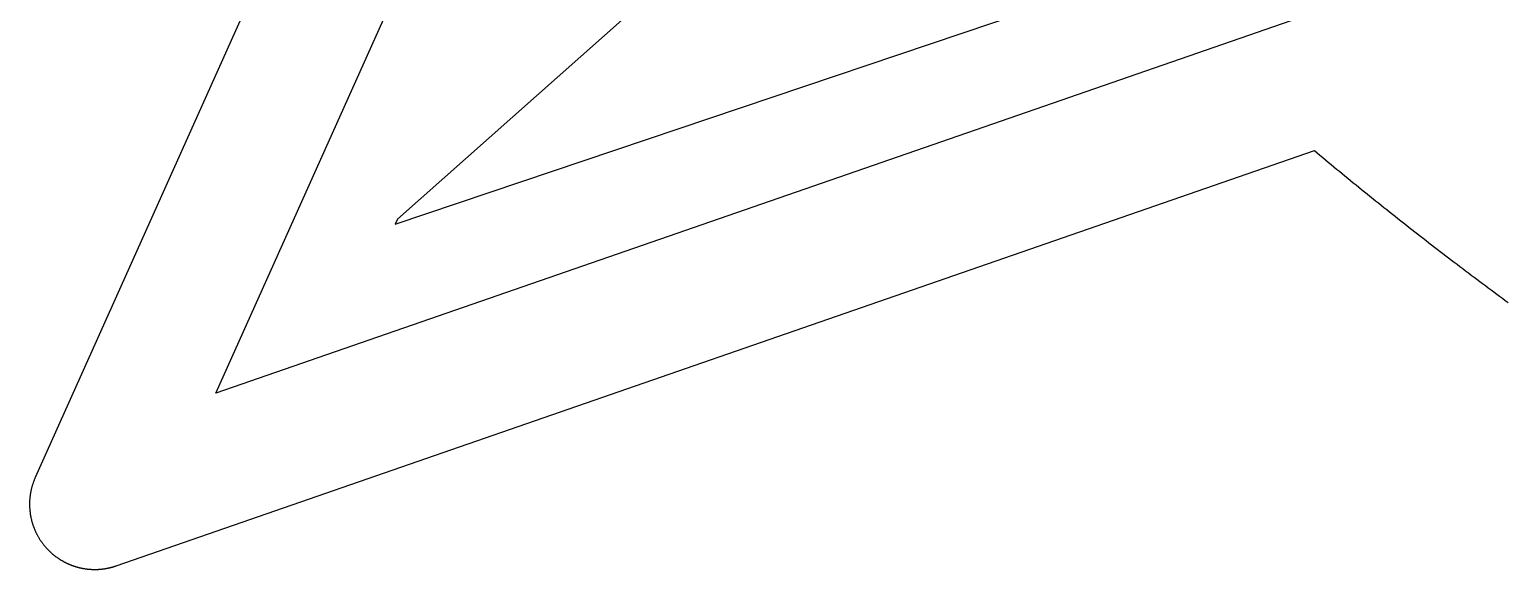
# Model space of a CAD drawing. Extents: x 5 to 105, y 2 to 136.
# Drawn here: x 16.79 to 31.7, y 16.68 to 22.13 of the extents above; entities that cross this region are included whole.
import ezdxf

# ---------------------------------------------------------------- set-up
doc = ezdxf.new("R2010")
doc.units = 0
doc.layers.get('0').update_dxf_attribs({"linetype": 'CONTINUOUS'})

msp = doc.modelspace()

# ---------------------------------------------------------------- linework, layer by layer
at = {"color": 7}
for points in [[(22.1545, 29.4377), (16.8473, 17.6048)], [(30.1269, 22.4236), (18.6712, 18.4561), (23.6308, 29.5138)], [(28.867, 27.6305), (20.5052, 20.2141)], [(20.5052, 20.2141), (20.482, 20.1636), (29.6926, 23.2669)], [(17.6631, 16.7137), (29.764, 20.9047)]]:
    msp.add_lwpolyline(points, dxfattribs=at)
for points in [[(29.764, 20.9047, 0), (29.7919, 20.8813, 0), (29.8198, 20.8581, 0), (29.8477, 20.8348, 0), (29.8757, 20.8116, 0), (29.9036, 20.7884, 0), (29.9316, 20.7653, 0), (29.9596, 20.7421, 0), (29.9876, 20.7191, 0), (30.0156, 20.696, 0), (30.0436, 20.673, 0), (30.0717, 20.65, 0), (30.0997, 20.627, 0), (30.1278, 20.6041, 0), (30.1558, 20.5812, 0), (30.1839, 20.5584, 0), (30.212, 20.5356, 0), (30.2402, 20.5128, 0), (30.2683, 20.49, 0), (30.2964, 20.4673, 0), (30.3246, 20.4446, 0), (30.3527, 20.4219, 0), (30.3809, 20.3993, 0), (30.4091, 20.3767, 0), (30.4373, 20.3541, 0), (30.4656, 20.3316, 0), (30.4938, 20.3091, 0), (30.522, 20.2866, 0), (30.5503, 20.2642, 0), (30.5786, 20.2418, 0), (30.6069, 20.2194, 0), (30.6352, 20.1971, 0), (30.6635, 20.1748, 0), (30.6918, 20.1525, 0), (30.7201, 20.1303, 0), (30.7485, 20.1081, 0), (30.7768, 20.0859, 0), (30.8052, 20.0638, 0), (30.8336, 20.0417, 0), (30.862, 20.0196, 0), (30.8904, 19.9976, 0), (30.9188, 19.9755, 0), (30.9473, 19.9536, 0), (30.9757, 19.9316, 0), (31.0042, 19.9097, 0), (31.0327, 19.8878, 0), (31.0612, 19.866, 0), (31.0897, 19.8442, 0), (31.1182, 19.8224, 0), (31.1467, 19.8006, 0), (31.1752, 19.7789, 0), (31.2038, 19.7572, 0), (31.2324, 19.7356, 0), (31.2609, 19.7139, 0), (31.2895, 19.6923, 0), (31.3181, 19.6708, 0), (31.3467, 19.6493, 0), (31.3753, 19.6278, 0), (31.404, 19.6063, 0), (31.4326, 19.5849, 0), (31.4613, 19.5635, 0), (31.49, 19.5421, 0), (31.5186, 19.5208, 0), (31.5473, 19.4995, 0), (31.576, 19.4782, 0), (31.6048, 19.457, 0), (31.6335, 19.4358, 0), (31.6622, 19.4146, 0), (31.691, 19.3935, 0), (31.7198, 19.3724, 0)], [(16.8473, 17.6048, 0), (16.8448, 17.5992, 0), (16.8423, 17.5935, 0), (16.8399, 17.5878, 0), (16.8376, 17.5821, 0), (16.8353, 17.5763, 0), (16.8331, 17.5706, 0), (16.8309, 17.5649, 0), (16.8288, 17.5591, 0), (16.8268, 17.5533, 0), (16.8248, 17.5475, 0), (16.8228, 17.5417, 0), (16.8209, 17.5359, 0), (16.8191, 17.5301, 0), (16.8173, 17.5243, 0), (16.8156, 17.5184, 0), (16.8139, 17.5126, 0), (16.8123, 17.5067, 0), (16.8108, 17.5009, 0), (16.8093, 17.495, 0), (16.8078, 17.4891, 0), (16.8064, 17.4832, 0), (16.8051, 17.4773, 0), (16.8038, 17.4714, 0), (16.8026, 17.4655, 0), (16.8015, 17.4596, 0), (16.8003, 17.4536, 0), (16.7993, 17.4477, 0), (16.7983, 17.4418, 0), (16.7974, 17.4358, 0), (16.7965, 17.4299, 0), (16.7956, 17.4239, 0), (16.7949, 17.418, 0), (16.7941, 17.412, 0), (16.7935, 17.4061, 0), (16.7928, 17.4001, 0), (16.7923, 17.3941, 0), (16.7918, 17.3882, 0), (16.7913, 17.3822, 0), (16.7909, 17.3762, 0), (16.7906, 17.3703, 0), (16.7903, 17.3643, 0), (16.7901, 17.3583, 0), (16.7899, 17.3524, 0), (16.7898, 17.3464, 0), (16.7897, 17.3404, 0), (16.7897, 17.3345, 0), (16.7897, 17.3285, 0), (16.7898, 17.3226, 0), (16.79, 17.3166, 0), (16.7902, 17.3106, 0), (16.7904, 17.3047, 0), (16.7907, 17.2987, 0), (16.7911, 17.2928, 0), (16.7915, 17.2869, 0), (16.792, 17.2809, 0), (16.7925, 17.275, 0), (16.7931, 17.2691, 0), (16.7937, 17.2632, 0), (16.7944, 17.2573, 0), (16.7951, 17.2514, 0), (16.7959, 17.2455, 0), (16.7967, 17.2396, 0), (16.7976, 17.2337, 0), (16.7986, 17.2278, 0), (16.7996, 17.222, 0), (16.8006, 17.2161, 0), (16.8017, 17.2103, 0), (16.8029, 17.2044, 0), (16.8041, 17.1986, 0), (16.8054, 17.1928, 0), (16.8067, 17.187, 0), (16.808, 17.1812, 0), (16.8095, 17.1754, 0), (16.8109, 17.1697, 0), (16.8125, 17.1639, 0), (16.814, 17.1582, 0), (16.8157, 17.1524, 0), (16.8174, 17.1467, 0), (16.8191, 17.141, 0), (16.8209, 17.1353, 0), (16.8227, 17.1297, 0), (16.8246, 17.124, 0), (16.8266, 17.1184, 0), (16.8285, 17.1127, 0), (16.8306, 17.1071, 0), (16.8327, 17.1015, 0), (16.8348, 17.096, 0), (16.837, 17.0904, 0), (16.8393, 17.0849, 0), (16.8416, 17.0794, 0), (16.844, 17.0738, 0), (16.8464, 17.0684, 0), (16.8488, 17.0629, 0), (16.8513, 17.0575, 0), (16.8539, 17.052, 0), (16.8565, 17.0466, 0), (16.8592, 17.0412, 0), (16.8619, 17.0359, 0), (16.8646, 17.0305, 0), (16.8674, 17.0252, 0), (16.8703, 17.0199, 0), (16.8732, 17.0146, 0), (16.8762, 17.0094, 0), (16.8792, 17.0041, 0), (16.8823, 16.9989, 0), (16.8854, 16.9938, 0), (16.8886, 16.9886, 0), (16.8918, 16.9835, 0), (16.8951, 16.9784, 0), (16.8984, 16.9733, 0), (16.9018, 16.9682, 0), (16.9052, 16.9632, 0), (16.9086, 16.9582, 0), (16.9122, 16.9532, 0), (16.9157, 16.9483, 0), (16.9194, 16.9433, 0), (16.923, 16.9384, 0), (16.9267, 16.9336, 0), (16.9305, 16.9287, 0), (16.9343, 16.9239, 0), (16.9382, 16.9192, 0), (16.9421, 16.9144, 0), (16.9461, 16.9097, 0), (16.9501, 16.905, 0), (16.9542, 16.9004, 0), (16.9583, 16.8957, 0), (16.9624, 16.8912, 0)], [(16.9625, 16.8911, 0), (16.9655, 16.8879, 0), (16.9685, 16.8846, 0), (16.9715, 16.8814, 0), (16.9746, 16.8782, 0), (16.9777, 16.8751, 0), (16.9808, 16.8719, 0), (16.9839, 16.8688, 0), (16.987, 16.8657, 0), (16.9902, 16.8626, 0), (16.9933, 16.8596, 0), (16.9965, 16.8566, 0), (16.9997, 16.8536, 0), (17.0029, 16.8506, 0), (17.0062, 16.8476, 0), (17.0094, 16.8447, 0), (17.0127, 16.8418, 0), (17.016, 16.8389, 0), (17.0193, 16.8361, 0), (17.0226, 16.8332, 0), (17.0259, 16.8304, 0), (17.0293, 16.8276, 0), (17.0327, 16.8249, 0), (17.036, 16.8221, 0), (17.0394, 16.8194, 0), (17.0429, 16.8168, 0), (17.0463, 16.8141, 0), (17.0497, 16.8115, 0), (17.0532, 16.8088, 0), (17.0567, 16.8063, 0), (17.0602, 16.8037, 0), (17.0637, 16.8012, 0), (17.0672, 16.7986, 0), (17.0707, 16.7962, 0), (17.0743, 16.7937, 0), (17.0778, 16.7913, 0), (17.0814, 16.7888, 0), (17.085, 16.7864, 0), (17.0886, 16.7841, 0), (17.0922, 16.7817, 0), (17.0958, 16.7794, 0), (17.0995, 16.7771, 0), (17.1031, 16.7749, 0), (17.1068, 16.7726, 0), (17.1105, 16.7704, 0), (17.1142, 16.7682, 0), (17.1179, 16.7661, 0), (17.1216, 16.7639, 0), (17.1253, 16.7618, 0), (17.1291, 16.7597, 0), (17.1329, 16.7577, 0), (17.1366, 16.7556, 0), (17.1404, 16.7536, 0), (17.1442, 16.7516, 0), (17.148, 16.7497, 0), (17.1518, 16.7477, 0), (17.1556, 16.7458, 0), (17.1595, 16.7439, 0), (17.1633, 16.7421, 0), (17.1672, 16.7402, 0), (17.1711, 16.7384, 0), (17.175, 16.7366, 0), (17.1788, 16.7349, 0), (17.1827, 16.7332, 0), (17.1867, 16.7315, 0), (17.1906, 16.7298, 0), (17.1945, 16.7281, 0), (17.1985, 16.7265, 0), (17.2024, 16.7249, 0), (17.2064, 16.7233, 0), (17.2103, 16.7218, 0), (17.2143, 16.7202, 0), (17.2183, 16.7187, 0), (17.2223, 16.7173, 0), (17.2263, 16.7158, 0), (17.2303, 16.7144, 0), (17.2344, 16.713, 0), (17.2384, 16.7116, 0), (17.2424, 16.7103, 0), (17.2465, 16.709, 0), (17.2506, 16.7077, 0), (17.2546, 16.7064, 0), (17.2587, 16.7052, 0), (17.2628, 16.704, 0), (17.2669, 16.7028, 0), (17.271, 16.7017, 0), (17.2751, 16.7005, 0), (17.2792, 16.6994, 0), (17.2833, 16.6983, 0), (17.2874, 16.6973, 0), (17.2916, 16.6963, 0), (17.2957, 16.6953, 0), (17.2998, 16.6943, 0), (17.304, 16.6934, 0), (17.3081, 16.6924, 0), (17.3123, 16.6916, 0), (17.3165, 16.6907, 0), (17.3206, 16.6899, 0), (17.3248, 16.689, 0), (17.329, 16.6883, 0), (17.3332, 16.6875, 0), (17.3374, 16.6868, 0), (17.3416, 16.6861, 0), (17.3458, 16.6854, 0), (17.35, 16.6848, 0), (17.3542, 16.6841, 0), (17.3585, 16.6835, 0), (17.3627, 16.683, 0), (17.3669, 16.6824, 0), (17.3711, 16.6819, 0), (17.3754, 16.6814, 0), (17.3796, 16.681, 0), (17.3839, 16.6806, 0), (17.3881, 16.6802, 0), (17.3924, 16.6798, 0), (17.3966, 16.6794, 0), (17.4009, 16.6791, 0), (17.4051, 16.6788, 0), (17.4094, 16.6786, 0), (17.4137, 16.6783, 0), (17.4179, 16.6781, 0), (17.4222, 16.6779, 0), (17.4265, 16.6778, 0), (17.4308, 16.6777, 0), (17.435, 16.6776, 0), (17.4393, 16.6775, 0), (17.4436, 16.6775, 0), (17.4479, 16.6774, 0)], [(17.4479, 16.6774, 0), (17.4496, 16.6774, 0), (17.4513, 16.6774, 0), (17.453, 16.6775, 0), (17.4547, 16.6775, 0), (17.4564, 16.6775, 0), (17.4581, 16.6775, 0), (17.4598, 16.6775, 0), (17.4615, 16.6776, 0), (17.4632, 16.6776, 0), (17.4649, 16.6777, 0), (17.4666, 16.6777, 0), (17.4683, 16.6778, 0), (17.47, 16.6778, 0), (17.4718, 16.6779, 0), (17.4735, 16.6779, 0), (17.4752, 16.678, 0), (17.4769, 16.6781, 0), (17.4786, 16.6782, 0), (17.4803, 16.6782, 0), (17.482, 16.6783, 0), (17.4837, 16.6784, 0), (17.4854, 16.6785, 0), (17.4871, 16.6786, 0), (17.4888, 16.6787, 0), (17.4905, 16.6788, 0), (17.4922, 16.6789, 0), (17.4939, 16.679, 0), (17.4956, 16.6792, 0), (17.4973, 16.6793, 0), (17.499, 16.6794, 0), (17.5007, 16.6796, 0), (17.5025, 16.6797, 0), (17.5042, 16.6798, 0), (17.5059, 16.68, 0), (17.5076, 16.6801, 0), (17.5093, 16.6803, 0), (17.511, 16.6805, 0), (17.5127, 16.6806, 0), (17.5144, 16.6808, 0), (17.5161, 16.681, 0), (17.5178, 16.6812, 0), (17.5195, 16.6813, 0), (17.5212, 16.6815, 0), (17.5229, 16.6817, 0), (17.5246, 16.6819, 0), (17.5263, 16.6821, 0), (17.528, 16.6823, 0), (17.5297, 16.6825, 0), (17.5314, 16.6828, 0), (17.5331, 16.683, 0), (17.5348, 16.6832, 0), (17.5365, 16.6834, 0), (17.5383, 16.6837, 0), (17.54, 16.6839, 0), (17.5417, 16.6842, 0), (17.5434, 16.6844, 0), (17.5451, 16.6847, 0), (17.5468, 16.6849, 0), (17.5485, 16.6852, 0), (17.5502, 16.6854, 0), (17.5519, 16.6857, 0), (17.5536, 16.686, 0), (17.5553, 16.6863, 0), (17.557, 16.6865, 0), (17.5587, 16.6868, 0), (17.5604, 16.6871, 0), (17.5621, 16.6874, 0), (17.5638, 16.6877, 0), (17.5655, 16.688, 0), (17.5672, 16.6883, 0), (17.5689, 16.6887, 0), (17.5706, 16.689, 0), (17.5723, 16.6893, 0), (17.5739, 16.6896, 0), (17.5756, 16.69, 0), (17.5773, 16.6903, 0), (17.579, 16.6907, 0), (17.5807, 16.691, 0), (17.5824, 16.6914, 0), (17.5841, 16.6917, 0), (17.5858, 16.6921, 0), (17.5875, 16.6924, 0), (17.5892, 16.6928, 0), (17.5909, 16.6932, 0), (17.5926, 16.6936, 0), (17.5943, 16.694, 0), (17.596, 16.6943, 0), (17.5977, 16.6947, 0), (17.5993, 16.6951, 0), (17.601, 16.6955, 0), (17.6027, 16.6959, 0), (17.6044, 16.6964, 0), (17.6061, 16.6968, 0), (17.6078, 16.6972, 0), (17.6095, 16.6976, 0), (17.6112, 16.6981, 0), (17.6128, 16.6985, 0), (17.6145, 16.6989, 0), (17.6162, 16.6994, 0), (17.6179, 16.6998, 0), (17.6196, 16.7003, 0), (17.6213, 16.7007, 0), (17.6229, 16.7012, 0), (17.6246, 16.7017, 0), (17.6263, 16.7021, 0), (17.628, 16.7026, 0), (17.6297, 16.7031, 0), (17.6313, 16.7036, 0), (17.633, 16.7041, 0), (17.6347, 16.7046, 0), (17.6364, 16.7051, 0), (17.6381, 16.7056, 0), (17.6397, 16.7061, 0), (17.6414, 16.7066, 0), (17.6431, 16.7071, 0), (17.6447, 16.7077, 0), (17.6464, 16.7082, 0), (17.6481, 16.7087, 0), (17.6498, 16.7093, 0), (17.6514, 16.7098, 0), (17.6531, 16.7104, 0), (17.6548, 16.7109, 0), (17.6564, 16.7115, 0), (17.6581, 16.712, 0), (17.6598, 16.7126, 0), (17.6614, 16.7132, 0), (17.6631, 16.7137, 0)]]:
    msp.add_polyline3d(points, dxfattribs=at)

doc.saveas('drawing.dxf')
